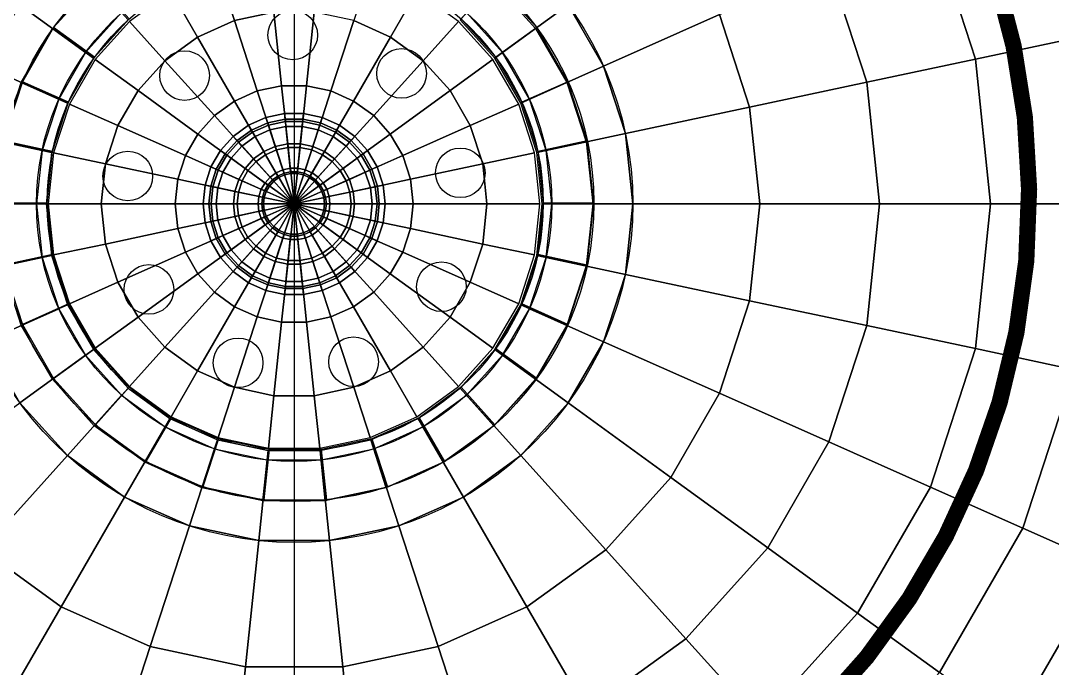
# Model space of a CAD drawing. Extents: x -180 to 300, y -124 to 240.
# Drawn here: x 57.13 to 69.85, y 47.69 to 55.68 of the extents above; entities that cross this region are included whole.
import ezdxf

# ---------------------------------------------------------------- set-up
doc = ezdxf.new("R2010")
doc.units = 0
doc.header["$MEASUREMENT"] = 0
for name, color, linetype in [('DOME', 254, 'CONTINUOUS'), ('GROUNDS', 3, 'CONTINUOUS'), ('STATUE', 130, 'CONTINUOUS'), ('TOP2', 130, 'CONTINUOUS')]:
    doc.layers.add(name, color=color, linetype=linetype)

msp = doc.modelspace()

# ---------------------------------------------------------------- linework, layer by layer
at = {"layer": 'DOME'}
for points, const_width, elevation in [([(60.182, 70.928, 437.256304), (60.342, 70.93, 437.256304)], 0.7, 29.25), ([(60.182, 70.928, 437.256304), (60.342, 70.93, 437.256304)], 0.4, 27.5), ([(60.182, 70.928, 437.256304), (60.342, 70.93, 437.256304)], 0.4, 17.5), ([(60.21, 69.415, 437.256304), (60.356, 69.417, 437.256304)], 0.4, 17.5), ([(70.007, 64.381, 39073.796587), (70.008, 64.38, 39073.796587)], 0.1, 38.342), ([(60.5, 56.593, 13880708272.900311), (60.5, 56.593, 13880708272.900311)], 0.3, 59.996)]:
    msp.add_lwpolyline(points, format="xyb", dxfattribs=dict(at, const_width=const_width, elevation=elevation))
at = {"layer": 'DOME', "elevation": 27.5}
msp.add_lwpolyline([(60.182, 70.928, 437.256304), (60.342, 70.93, 437.256304)], format="xyb", dxfattribs=at)
at = {"layer": 'DOME', "color": 7, "const_width": 0.2, "elevation": 17.5}
msp.add_lwpolyline([(60.334, 62.584, 437.256304), (60.417, 62.585, 437.256304)], format="xyb", dxfattribs=at)
at = {"layer": 'DOME'}
for centre, radius in [((60.5, 53.418, 53.194), 4.175), ((60.514, 53.429, 59.996), 3.68), ((60.514, 53.429, 54.312), 3.68), ((60.5, 53.418, 53.194), 3.175), ((60.514, 53.429, 55), 3.057), ((60.483, 55.501, 55.2), 0.306), ((61.825, 55.027, 55.2), 0.306), ((59.151, 55.001, 55.2), 0.306), ((58.451, 53.762, 55.2), 0.306), ((62.549, 53.801, 55.2), 0.306), ((58.712, 52.363, 55.2), 0.306), ((62.315, 52.397, 55.2), 0.306), ((59.811, 51.458, 55.2), 0.306), ((61.234, 51.472, 55.2), 0.306)]:
    msp.add_circle(centre, radius, dxfattribs=at)
msp.add_point((60.5, 53.418, 11), dxfattribs=at)
at = {"layer": 'DOME', "linetype": 'Continuous'}
for points in [[(40.368, 43.72, 17.5), (80.632, 43.429, 17.5), (80.632, 63.116, 17.5), (40.368, 63.406, 17.5)], [(71.205, 55.693, 47.916), (70.117, 55.462, 49.25), (69.482, 57.417, 49.25), (70.498, 57.869, 47.916)], [(70.117, 55.462, 49.25), (68.897, 55.202, 50.458), (68.342, 56.909, 50.458), (69.482, 57.417, 49.25)], [(68.897, 55.202, 50.458), (67.558, 54.918, 51.525), (67.091, 56.352, 51.525), (68.342, 56.909, 50.458)], [(65.744, 55.752, 52.441), (64.314, 55.116, 53.194), (63.878, 55.872, 53.194), (65.144, 56.791, 52.441)], [(57.706, 56.521, 54.312), (58.375, 55.777, 54.312), (57.931, 55.284, 54.312), (57.122, 55.872, 54.312)], [(63.878, 55.872, 54.312), (63.069, 55.284, 54.312), (62.625, 55.777, 54.312), (63.294, 56.521, 54.312)], [(67.558, 54.918, 51.525), (66.114, 54.611, 52.441), (65.744, 55.752, 52.441), (67.091, 56.352, 51.525)], [(58.027, 55.214, 59.308), (57.523, 55.58, 59.996), (58.038, 56.152, 59.996), (58.454, 55.689, 59.308)], [(58.468, 55.701, 55), (58.051, 56.163, 54.312), (57.537, 55.592, 54.312), (58.04, 55.226, 55)], [(62.546, 55.689, 59.308), (62.962, 56.152, 59.996), (63.477, 55.58, 59.996), (62.973, 55.214, 59.308)], [(62.987, 55.226, 55), (63.491, 55.592, 54.312), (62.976, 56.163, 54.312), (62.559, 55.701, 55)], [(57.122, 55.872, 53.194), (57.931, 55.284, 53.194), (57.599, 54.709, 53.194), (56.686, 55.116, 53.194)], [(64.314, 55.116, 53.194), (63.401, 54.709, 53.194), (63.069, 55.284, 53.194), (63.878, 55.872, 53.194)], [(66.114, 54.611, 52.441), (64.584, 54.286, 53.194), (64.314, 55.116, 53.194), (65.744, 55.752, 52.441)], [(57.707, 54.661, 59.308), (57.138, 54.914, 59.996), (57.523, 55.58, 59.996), (58.027, 55.214, 59.308)], [(58.04, 55.226, 55), (57.537, 55.592, 54.312), (57.152, 54.925, 54.312), (57.721, 54.672, 55)], [(62.973, 55.214, 59.308), (63.477, 55.58, 59.996), (63.862, 54.914, 59.996), (63.293, 54.661, 59.308)], [(63.306, 54.672, 55), (63.875, 54.925, 54.312), (63.491, 55.592, 54.312), (62.987, 55.226, 55)], [(70.332, 53.418, 49.25), (69.084, 53.418, 50.458), (68.897, 55.202, 50.458), (70.117, 55.462, 49.25)], [(69.084, 53.418, 50.458), (67.715, 53.418, 51.525), (67.558, 54.918, 51.525), (68.897, 55.202, 50.458)], [(56.686, 55.116, 53.194), (57.599, 54.709, 53.194), (57.394, 54.078, 53.194), (56.416, 54.286, 53.194)], [(64.584, 54.286, 53.194), (63.606, 54.078, 53.194), (63.401, 54.709, 53.194), (64.314, 55.116, 53.194)], [(57.51, 54.053, 59.308), (56.901, 54.183, 59.996), (57.138, 54.914, 59.996), (57.707, 54.661, 59.308)], [(57.721, 54.672, 55), (57.152, 54.925, 54.312), (56.914, 54.194, 54.312), (57.523, 54.064, 55)], [(63.293, 54.661, 59.308), (63.862, 54.914, 59.996), (64.099, 54.183, 59.996), (63.49, 54.053, 59.308)], [(63.504, 54.064, 55), (64.113, 54.194, 54.312), (63.875, 54.925, 54.312), (63.306, 54.672, 55)], [(67.715, 53.418, 51.525), (66.24, 53.418, 52.441), (66.114, 54.611, 52.441), (67.558, 54.918, 51.525)], [(66.24, 53.418, 52.441), (64.675, 53.418, 53.194), (64.584, 54.286, 53.194), (66.114, 54.611, 52.441)], [(56.416, 54.286, 53.194), (57.394, 54.078, 53.194), (57.325, 53.418, 53.194), (56.325, 53.418, 53.194)], [(57.443, 53.418, 59.308), (56.82, 53.418, 59.996), (56.901, 54.183, 59.996), (57.51, 54.053, 59.308)], [(57.523, 54.064, 55), (56.914, 54.194, 54.312), (56.834, 53.429, 54.312), (57.457, 53.429, 55)], [(63.49, 54.053, 59.308), (64.099, 54.183, 59.996), (64.18, 53.418, 59.996), (63.557, 53.418, 59.308)], [(63.571, 53.429, 55), (64.193, 53.429, 54.312), (64.113, 54.194, 54.312), (63.504, 54.064, 55)], [(64.675, 53.418, 53.194), (63.675, 53.418, 53.194), (63.606, 54.078, 53.194), (64.584, 54.286, 53.194)], [(56.325, 53.418, 53.194), (57.325, 53.418, 53.194), (57.394, 52.757, 53.194), (56.416, 52.549, 53.194)], [(57.51, 52.782, 59.308), (56.901, 52.653, 59.996), (56.82, 53.418, 59.996), (57.443, 53.418, 59.308)], [(57.457, 53.429, 55), (56.834, 53.429, 54.312), (56.914, 52.664, 54.312), (57.523, 52.793, 55)], [(63.557, 53.418, 59.308), (64.18, 53.418, 59.996), (64.099, 52.653, 59.996), (63.49, 52.782, 59.308)], [(63.504, 52.793, 55), (64.113, 52.664, 54.312), (64.193, 53.429, 54.312), (63.571, 53.429, 55)], [(64.584, 52.549, 53.194), (63.606, 52.757, 53.194), (63.675, 53.418, 53.194), (64.675, 53.418, 53.194)], [(66.114, 52.224, 52.441), (64.584, 52.549, 53.194), (64.675, 53.418, 53.194), (66.24, 53.418, 52.441)], [(67.558, 51.917, 51.525), (66.114, 52.224, 52.441), (66.24, 53.418, 52.441), (67.715, 53.418, 51.525)], [(68.897, 51.633, 50.458), (67.558, 51.917, 51.525), (67.715, 53.418, 51.525), (69.084, 53.418, 50.458)], [(70.117, 51.373, 49.25), (68.897, 51.633, 50.458), (69.084, 53.418, 50.458), (70.332, 53.418, 49.25)], [(57.707, 52.174, 59.308), (57.138, 51.921, 59.996), (56.901, 52.653, 59.996), (57.51, 52.782, 59.308)], [(57.523, 52.793, 55), (56.914, 52.664, 54.312), (57.152, 51.932, 54.312), (57.721, 52.185, 55)], [(63.49, 52.782, 59.308), (64.099, 52.653, 59.996), (63.862, 51.921, 59.996), (63.293, 52.174, 59.308)], [(63.306, 52.185, 55), (63.875, 51.932, 54.312), (64.113, 52.664, 54.312), (63.504, 52.793, 55)], [(56.416, 52.549, 53.194), (57.394, 52.757, 53.194), (57.599, 52.126, 53.194), (56.686, 51.719, 53.194)], [(64.314, 51.719, 53.194), (63.401, 52.126, 53.194), (63.606, 52.757, 53.194), (64.584, 52.549, 53.194)], [(65.744, 51.083, 52.441), (64.314, 51.719, 53.194), (64.584, 52.549, 53.194), (66.114, 52.224, 52.441)], [(58.027, 51.621, 59.308), (57.523, 51.255, 59.996), (57.138, 51.921, 59.996), (57.707, 52.174, 59.308)], [(57.721, 52.185, 55), (57.152, 51.932, 54.312), (57.537, 51.266, 54.312), (58.04, 51.632, 55)], [(63.293, 52.174, 59.308), (63.862, 51.921, 59.996), (63.477, 51.255, 59.996), (62.973, 51.621, 59.308)], [(62.987, 51.632, 55), (63.491, 51.266, 54.312), (63.875, 51.932, 54.312), (63.306, 52.185, 55)], [(67.091, 50.483, 51.525), (65.744, 51.083, 52.441), (66.114, 52.224, 52.441), (67.558, 51.917, 51.525)], [(56.686, 51.719, 53.194), (57.599, 52.126, 53.194), (57.931, 51.551, 53.194), (57.122, 50.963, 53.194)], [(63.878, 50.963, 53.194), (63.069, 51.551, 53.194), (63.401, 52.126, 53.194), (64.314, 51.719, 53.194)], [(68.342, 49.926, 50.458), (67.091, 50.483, 51.525), (67.558, 51.917, 51.525), (68.897, 51.633, 50.458)], [(58.04, 51.632, 55), (57.537, 51.266, 54.312), (58.051, 50.694, 54.312), (58.468, 51.157, 55)], [(62.559, 51.157, 55), (62.976, 50.694, 54.312), (63.491, 51.266, 54.312), (62.987, 51.632, 55)], [(65.144, 50.044, 52.441), (63.878, 50.963, 53.194), (64.314, 51.719, 53.194), (65.744, 51.083, 52.441)], [(69.482, 49.419, 49.25), (68.342, 49.926, 50.458), (68.897, 51.633, 50.458), (70.117, 51.373, 49.25)], [(57.122, 50.963, 54.312), (57.931, 51.551, 54.312), (58.375, 51.058, 54.312), (57.706, 50.315, 54.312)], [(58.454, 51.146, 59.308), (58.038, 50.683, 59.996), (57.523, 51.255, 59.996), (58.027, 51.621, 59.308)], [(62.973, 51.621, 59.308), (63.477, 51.255, 59.996), (62.962, 50.683, 59.996), (62.546, 51.146, 59.308)], [(63.294, 50.315, 54.312), (62.625, 51.058, 54.312), (63.069, 51.551, 54.312), (63.878, 50.963, 54.312)], [(70.498, 48.966, 47.916), (69.482, 49.419, 49.25), (70.117, 51.373, 49.25), (71.205, 51.142, 47.916)], [(58.971, 50.77, 59.308), (58.66, 50.231, 59.996), (58.038, 50.683, 59.996), (58.454, 51.146, 59.308)], [(58.468, 51.157, 55), (58.051, 50.694, 54.312), (58.674, 50.242, 54.312), (58.985, 50.781, 55)], [(62.546, 51.146, 59.308), (62.962, 50.683, 59.996), (62.34, 50.231, 59.996), (62.029, 50.77, 59.308)], [(62.042, 50.781, 55), (62.354, 50.242, 54.312), (62.976, 50.694, 54.312), (62.559, 51.157, 55)], [(57.706, 50.315, 54.312), (58.375, 51.058, 54.312), (58.912, 50.668, 54.312), (58.412, 49.802, 54.312)], [(62.588, 49.802, 54.312), (62.088, 50.668, 54.312), (62.625, 51.058, 54.312), (63.294, 50.315, 54.312)], [(66.337, 49.177, 51.525), (65.144, 50.044, 52.441), (65.744, 51.083, 52.441), (67.091, 50.483, 51.525)], [(55.856, 50.044, 52.441), (57.122, 50.963, 53.194), (57.706, 50.315, 53.194), (56.659, 49.152, 52.441)], [(64.341, 49.152, 52.441), (63.294, 50.315, 53.194), (63.878, 50.963, 53.194), (65.144, 50.044, 52.441)], [(59.555, 50.51, 59.308), (59.363, 49.918, 59.996), (58.66, 50.231, 59.996), (58.971, 50.77, 59.308)], [(58.985, 50.781, 55), (58.674, 50.242, 54.312), (59.377, 49.929, 54.312), (59.569, 50.521, 55)], [(62.029, 50.77, 59.308), (62.34, 50.231, 59.996), (61.637, 49.918, 59.996), (61.445, 50.51, 59.308)], [(61.458, 50.521, 55), (61.651, 49.929, 54.312), (62.354, 50.242, 54.312), (62.042, 50.781, 55)], [(58.412, 49.802, 54.312), (58.912, 50.668, 54.312), (59.519, 50.398, 54.312), (59.21, 49.447, 54.312)], [(61.79, 49.447, 54.312), (61.481, 50.398, 54.312), (62.088, 50.668, 54.312), (62.588, 49.802, 54.312)], [(60.18, 50.377, 59.308), (60.115, 49.758, 59.996), (59.363, 49.918, 59.996), (59.555, 50.51, 59.308)], [(59.569, 50.521, 55), (59.377, 49.929, 54.312), (60.129, 49.769, 54.312), (60.194, 50.388, 55)], [(61.445, 50.51, 59.308), (61.637, 49.918, 59.996), (60.885, 49.758, 59.996), (60.82, 50.377, 59.308)], [(60.833, 50.388, 55), (60.898, 49.769, 54.312), (61.651, 49.929, 54.312), (61.458, 50.521, 55)], [(67.445, 48.372, 50.458), (66.337, 49.177, 51.525), (67.091, 50.483, 51.525), (68.342, 49.926, 50.458)], [(59.21, 49.447, 54.312), (59.519, 50.398, 54.312), (60.168, 50.26, 54.312), (60.064, 49.265, 54.312)], [(60.82, 50.377, 59.308), (60.885, 49.758, 59.996), (60.115, 49.758, 59.996), (60.18, 50.377, 59.308)], [(60.194, 50.388, 55), (60.129, 49.769, 54.312), (60.898, 49.769, 54.312), (60.833, 50.388, 55)], [(60.936, 49.265, 54.312), (60.832, 50.26, 54.312), (61.481, 50.398, 54.312), (61.79, 49.447, 54.312)], [(56.659, 49.152, 52.441), (57.706, 50.315, 53.194), (58.412, 49.802, 53.194), (57.63, 48.447, 52.441)], [(60.064, 49.265, 54.312), (60.168, 50.26, 54.312), (60.832, 50.26, 54.312), (60.936, 49.265, 54.312)], [(63.37, 48.447, 52.441), (62.588, 49.802, 53.194), (63.294, 50.315, 53.194), (64.341, 49.152, 52.441)], [(65.328, 48.056, 51.525), (64.341, 49.152, 52.441), (65.144, 50.044, 52.441), (66.337, 49.177, 51.525)], [(68.454, 47.638, 49.25), (67.445, 48.372, 50.458), (68.342, 49.926, 50.458), (69.482, 49.419, 49.25)], [(57.63, 48.447, 52.441), (58.412, 49.802, 53.194), (59.21, 49.447, 53.194), (58.726, 47.959, 52.441)], [(62.274, 47.959, 52.441), (61.79, 49.447, 53.194), (62.588, 49.802, 53.194), (63.37, 48.447, 52.441)], [(58.726, 47.959, 52.441), (59.21, 49.447, 53.194), (60.064, 49.265, 53.194), (59.9, 47.709, 52.441)], [(61.1, 47.709, 52.441), (60.936, 49.265, 53.194), (61.79, 49.447, 53.194), (62.274, 47.959, 52.441)], [(69.354, 46.985, 47.916), (68.454, 47.638, 49.25), (69.482, 49.419, 49.25), (70.498, 48.966, 47.916)], [(59.9, 47.709, 52.441), (60.064, 49.265, 53.194), (60.936, 49.265, 53.194), (61.1, 47.709, 52.441)], [(55.672, 48.056, 51.525), (56.659, 49.152, 52.441), (57.63, 48.447, 52.441), (56.892, 47.169, 51.525)], [(64.108, 47.169, 51.525), (63.37, 48.447, 52.441), (64.341, 49.152, 52.441), (65.328, 48.056, 51.525)], [(66.244, 47.038, 50.458), (65.328, 48.056, 51.525), (66.337, 49.177, 51.525), (67.445, 48.372, 50.458)], [(70.133, 46.419, 46.472), (69.354, 46.985, 47.916), (70.498, 48.966, 47.916), (71.378, 48.575, 46.472)], [(56.892, 47.169, 51.525), (57.63, 48.447, 52.441), (58.726, 47.959, 52.441), (58.27, 46.556, 51.525)], [(62.73, 46.556, 51.525), (62.274, 47.959, 52.441), (63.37, 48.447, 52.441), (64.108, 47.169, 51.525)], [(67.079, 46.111, 49.25), (66.244, 47.038, 50.458), (67.445, 48.372, 50.458), (68.454, 47.638, 49.25)], [(58.27, 46.556, 51.525), (58.726, 47.959, 52.441), (59.9, 47.709, 52.441), (59.746, 46.242, 51.525)], [(61.254, 46.242, 51.525), (61.1, 47.709, 52.441), (62.274, 47.959, 52.441), (62.73, 46.556, 51.525)], [(64.792, 45.983, 50.458), (64.108, 47.169, 51.525), (65.328, 48.056, 51.525), (66.244, 47.038, 50.458)], [(59.746, 46.242, 51.525), (59.9, 47.709, 52.441), (61.1, 47.709, 52.441), (61.254, 46.242, 51.525)]]:
    msp.add_3dface(points, dxfattribs=at)
at = {"layer": 'GROUNDS'}
msp.add_point((60.5, 53.418, 11), dxfattribs=at)
at = {"layer": 'GROUNDS', "linetype": 'Continuous'}
msp.add_3dface([(-180, 240, -6), (-180, -120, -6), (300, -120, -6), (300, 240, -6)], dxfattribs=at)
at = {"layer": 'STATUE', "linetype": 'Continuous'}
for points in [[(60.252, 55.782, 61.108), (60.183, 56.431, 60.5), (59.564, 56.299, 60.5), (59.765, 55.678, 61.108)], [(59.765, 55.678, 61.108), (59.564, 56.299, 60.5), (58.985, 56.041, 60.5), (59.311, 55.476, 61.108)], [(61.689, 55.476, 61.108), (62.015, 56.041, 60.5), (61.436, 56.299, 60.5), (61.235, 55.678, 61.108)], [(59.311, 55.476, 61.108), (58.985, 56.041, 60.5), (58.473, 55.669, 60.5), (58.909, 55.184, 61.108)], [(62.091, 55.184, 61.108), (62.527, 55.669, 60.5), (62.015, 56.041, 60.5), (61.689, 55.476, 61.108)], [(60.347, 54.875, 62.097), (60.252, 55.782, 61.108), (59.765, 55.678, 61.108), (60.047, 54.811, 62.097)], [(60.653, 54.875, 62.097), (60.748, 55.782, 61.108), (60.252, 55.782, 61.108), (60.347, 54.875, 62.097)], [(60.953, 54.811, 62.097), (61.235, 55.678, 61.108), (60.748, 55.782, 61.108), (60.653, 54.875, 62.097)], [(58.909, 55.184, 61.108), (58.473, 55.669, 60.5), (58.049, 55.198, 60.5), (58.577, 54.815, 61.108)], [(60.047, 54.811, 62.097), (59.765, 55.678, 61.108), (59.311, 55.476, 61.108), (59.767, 54.687, 62.097)], [(61.233, 54.687, 62.097), (61.689, 55.476, 61.108), (61.235, 55.678, 61.108), (60.953, 54.811, 62.097)], [(62.423, 54.815, 61.108), (62.951, 55.198, 60.5), (62.527, 55.669, 60.5), (62.091, 55.184, 61.108)], [(59.767, 54.687, 62.097), (59.311, 55.476, 61.108), (58.909, 55.184, 61.108), (59.519, 54.507, 62.097)], [(61.481, 54.507, 62.097), (62.091, 55.184, 61.108), (61.689, 55.476, 61.108), (61.233, 54.687, 62.097)], [(58.577, 54.815, 61.108), (58.049, 55.198, 60.5), (57.732, 54.65, 60.5), (58.328, 54.384, 61.108)], [(59.519, 54.507, 62.097), (58.909, 55.184, 61.108), (58.577, 54.815, 61.108), (59.314, 54.279, 62.097)], [(61.686, 54.279, 62.097), (62.423, 54.815, 61.108), (62.091, 55.184, 61.108), (61.481, 54.507, 62.097)], [(62.672, 54.384, 61.108), (63.268, 54.65, 60.5), (62.951, 55.198, 60.5), (62.423, 54.815, 61.108)], [(59.314, 54.279, 62.097), (58.577, 54.815, 61.108), (58.328, 54.384, 61.108), (59.161, 54.014, 62.097)], [(60.184, 54.391, 62.75), (60.047, 54.811, 62.097), (59.767, 54.687, 62.097), (59.988, 54.304, 62.75)], [(60.393, 54.435, 62.75), (60.347, 54.875, 62.097), (60.047, 54.811, 62.097), (60.184, 54.391, 62.75)], [(60.607, 54.435, 62.75), (60.653, 54.875, 62.097), (60.347, 54.875, 62.097), (60.393, 54.435, 62.75)], [(60.816, 54.391, 62.75), (60.953, 54.811, 62.097), (60.653, 54.875, 62.097), (60.607, 54.435, 62.75)], [(61.012, 54.304, 62.75), (61.233, 54.687, 62.097), (60.953, 54.811, 62.097), (60.816, 54.391, 62.75)], [(61.839, 54.014, 62.097), (62.672, 54.384, 61.108), (62.423, 54.815, 61.108), (61.686, 54.279, 62.097)], [(59.988, 54.304, 62.75), (59.767, 54.687, 62.097), (59.519, 54.507, 62.097), (59.815, 54.178, 62.75)], [(61.185, 54.178, 62.75), (61.481, 54.507, 62.097), (61.233, 54.687, 62.097), (61.012, 54.304, 62.75)], [(58.328, 54.384, 61.108), (57.732, 54.65, 60.5), (57.537, 54.047, 60.5), (58.175, 53.912, 61.108)], [(62.825, 53.912, 61.108), (63.463, 54.047, 60.5), (63.268, 54.65, 60.5), (62.672, 54.384, 61.108)], [(59.815, 54.178, 62.75), (59.519, 54.507, 62.097), (59.314, 54.279, 62.097), (59.672, 54.019, 62.75)], [(60.269, 54.127, 68.601), (60.153, 54.484, 66.233), (59.939, 54.389, 66.233), (60.127, 54.064, 68.601)], [(60.153, 54.484, 66.233), (60.176, 54.416, 64.837), (59.975, 54.327, 64.837), (59.939, 54.389, 66.233)], [(60.422, 54.16, 68.601), (60.383, 54.533, 66.233), (60.153, 54.484, 66.233), (60.269, 54.127, 68.601)], [(60.383, 54.533, 66.233), (60.39, 54.462, 64.837), (60.176, 54.416, 64.837), (60.153, 54.484, 66.233)], [(60.39, 54.462, 64.837), (60.427, 54.115, 64.441), (60.283, 54.085, 64.441), (60.176, 54.416, 64.837)], [(60.4, 54.373, 63.087), (60.393, 54.435, 62.75), (60.184, 54.391, 62.75), (60.203, 54.331, 63.087)], [(60.578, 54.16, 68.601), (60.617, 54.533, 66.233), (60.383, 54.533, 66.233), (60.422, 54.16, 68.601)], [(60.617, 54.533, 66.233), (60.61, 54.462, 64.837), (60.39, 54.462, 64.837), (60.383, 54.533, 66.233)], [(60.61, 54.462, 64.837), (60.573, 54.115, 64.441), (60.427, 54.115, 64.441), (60.39, 54.462, 64.837)], [(60.6, 54.373, 63.087), (60.607, 54.435, 62.75), (60.393, 54.435, 62.75), (60.4, 54.373, 63.087)], [(60.824, 54.416, 64.837), (60.717, 54.085, 64.441), (60.573, 54.115, 64.441), (60.61, 54.462, 64.837)], [(60.731, 54.127, 68.601), (60.847, 54.484, 66.233), (60.617, 54.533, 66.233), (60.578, 54.16, 68.601)], [(60.797, 54.331, 63.087), (60.816, 54.391, 62.75), (60.607, 54.435, 62.75), (60.6, 54.373, 63.087)], [(60.847, 54.484, 66.233), (60.824, 54.416, 64.837), (60.61, 54.462, 64.837), (60.617, 54.533, 66.233)], [(60.873, 54.064, 68.601), (61.061, 54.389, 66.233), (60.847, 54.484, 66.233), (60.731, 54.127, 68.601)], [(61.061, 54.389, 66.233), (61.025, 54.327, 64.837), (60.824, 54.416, 64.837), (60.847, 54.484, 66.233)], [(61.328, 54.019, 62.75), (61.686, 54.279, 62.097), (61.481, 54.507, 62.097), (61.185, 54.178, 62.75)], [(59.161, 54.014, 62.097), (58.328, 54.384, 61.108), (58.175, 53.912, 61.108), (59.066, 53.722, 62.097)], [(60.127, 54.064, 68.601), (59.939, 54.389, 66.233), (59.75, 54.251, 66.233), (60.001, 53.972, 68.601)], [(59.939, 54.389, 66.233), (59.975, 54.327, 64.837), (59.797, 54.198, 64.837), (59.75, 54.251, 66.233)], [(59.975, 54.327, 64.837), (60.149, 54.025, 64.441), (60.031, 53.939, 64.441), (59.797, 54.198, 64.837)], [(60.02, 54.25, 63.087), (59.988, 54.304, 62.75), (59.815, 54.178, 62.75), (59.857, 54.132, 63.087)], [(60.176, 54.416, 64.837), (60.283, 54.085, 64.441), (60.149, 54.025, 64.441), (59.975, 54.327, 64.837)], [(60.203, 54.331, 63.087), (60.184, 54.391, 62.75), (59.988, 54.304, 62.75), (60.02, 54.25, 63.087)], [(60.377, 53.796, 63.789), (60.203, 54.331, 63.087), (60.02, 54.25, 63.087), (60.301, 53.762, 63.789)], [(60.458, 53.813, 63.789), (60.4, 54.373, 63.087), (60.203, 54.331, 63.087), (60.377, 53.796, 63.789)], [(60.542, 53.813, 63.789), (60.6, 54.373, 63.087), (60.4, 54.373, 63.087), (60.458, 53.813, 63.789)], [(60.623, 53.796, 63.789), (60.797, 54.331, 63.087), (60.6, 54.373, 63.087), (60.542, 53.813, 63.789)], [(60.699, 53.762, 63.789), (60.98, 54.25, 63.087), (60.797, 54.331, 63.087), (60.623, 53.796, 63.789)], [(61.025, 54.327, 64.837), (60.851, 54.025, 64.441), (60.717, 54.085, 64.441), (60.824, 54.416, 64.837)], [(60.98, 54.25, 63.087), (61.012, 54.304, 62.75), (60.816, 54.391, 62.75), (60.797, 54.331, 63.087)], [(61.203, 54.198, 64.837), (60.969, 53.939, 64.441), (60.851, 54.025, 64.441), (61.025, 54.327, 64.837)], [(60.999, 53.972, 68.601), (61.25, 54.251, 66.233), (61.061, 54.389, 66.233), (60.873, 54.064, 68.601)], [(61.143, 54.132, 63.087), (61.185, 54.178, 62.75), (61.012, 54.304, 62.75), (60.98, 54.25, 63.087)], [(61.25, 54.251, 66.233), (61.203, 54.198, 64.837), (61.025, 54.327, 64.837), (61.061, 54.389, 66.233)], [(61.934, 53.722, 62.097), (62.825, 53.912, 61.108), (62.672, 54.384, 61.108), (61.839, 54.014, 62.097)], [(59.672, 54.019, 62.75), (59.314, 54.279, 62.097), (59.161, 54.014, 62.097), (59.565, 53.834, 62.75)], [(60.001, 53.972, 68.601), (59.75, 54.251, 66.233), (59.593, 54.077, 66.233), (59.896, 53.856, 68.601)], [(59.75, 54.251, 66.233), (59.797, 54.198, 64.837), (59.65, 54.035, 64.837), (59.593, 54.077, 66.233)], [(59.797, 54.198, 64.837), (60.031, 53.939, 64.441), (59.932, 53.83, 64.441), (59.65, 54.035, 64.837)], [(59.857, 54.132, 63.087), (59.815, 54.178, 62.75), (59.672, 54.019, 62.75), (59.723, 53.982, 63.087)], [(60.301, 53.762, 63.789), (60.02, 54.25, 63.087), (59.857, 54.132, 63.087), (60.234, 53.713, 63.789)], [(60.766, 53.713, 63.789), (61.143, 54.132, 63.087), (60.98, 54.25, 63.087), (60.699, 53.762, 63.789)], [(61.35, 54.035, 64.837), (61.068, 53.83, 64.441), (60.969, 53.939, 64.441), (61.203, 54.198, 64.837)], [(61.104, 53.856, 68.601), (61.407, 54.077, 66.233), (61.25, 54.251, 66.233), (60.999, 53.972, 68.601)], [(61.277, 53.982, 63.087), (61.328, 54.019, 62.75), (61.185, 54.178, 62.75), (61.143, 54.132, 63.087)], [(61.407, 54.077, 66.233), (61.35, 54.035, 64.837), (61.203, 54.198, 64.837), (61.25, 54.251, 66.233)], [(61.435, 53.834, 62.75), (61.839, 54.014, 62.097), (61.686, 54.279, 62.097), (61.328, 54.019, 62.75)], [(58.175, 53.912, 61.108), (57.537, 54.047, 60.5), (57.47, 53.418, 60.5), (58.123, 53.418, 61.108)], [(59.896, 53.856, 68.601), (59.593, 54.077, 66.233), (59.475, 53.874, 66.233), (59.818, 53.721, 68.601)], [(59.593, 54.077, 66.233), (59.65, 54.035, 64.837), (59.541, 53.845, 64.837), (59.475, 53.874, 66.233)], [(60.234, 53.713, 63.789), (59.857, 54.132, 63.087), (59.723, 53.982, 63.087), (60.178, 53.651, 63.789)], [(60.312, 53.743, 69.187), (60.127, 54.064, 68.601), (60.001, 53.972, 68.601), (60.249, 53.697, 69.187)], [(60.384, 53.775, 69.187), (60.269, 54.127, 68.601), (60.127, 54.064, 68.601), (60.312, 53.743, 69.187)], [(60.283, 54.085, 64.441), (60.377, 53.796, 63.789), (60.301, 53.762, 63.789), (60.149, 54.025, 64.441)], [(60.461, 53.791, 69.187), (60.422, 54.16, 68.601), (60.269, 54.127, 68.601), (60.384, 53.775, 69.187)], [(60.427, 54.115, 64.441), (60.458, 53.813, 63.789), (60.377, 53.796, 63.789), (60.283, 54.085, 64.441)], [(60.539, 53.791, 69.187), (60.578, 54.16, 68.601), (60.422, 54.16, 68.601), (60.461, 53.791, 69.187)], [(60.573, 54.115, 64.441), (60.542, 53.813, 63.789), (60.458, 53.813, 63.789), (60.427, 54.115, 64.441)], [(60.616, 53.775, 69.187), (60.731, 54.127, 68.601), (60.578, 54.16, 68.601), (60.539, 53.791, 69.187)], [(60.717, 54.085, 64.441), (60.623, 53.796, 63.789), (60.542, 53.813, 63.789), (60.573, 54.115, 64.441)], [(60.688, 53.743, 69.187), (60.873, 54.064, 68.601), (60.731, 54.127, 68.601), (60.616, 53.775, 69.187)], [(60.851, 54.025, 64.441), (60.699, 53.762, 63.789), (60.623, 53.796, 63.789), (60.717, 54.085, 64.441)], [(60.751, 53.697, 69.187), (60.999, 53.972, 68.601), (60.873, 54.064, 68.601), (60.688, 53.743, 69.187)], [(60.822, 53.651, 63.789), (61.277, 53.982, 63.087), (61.143, 54.132, 63.087), (60.766, 53.713, 63.789)], [(61.182, 53.721, 68.601), (61.525, 53.874, 66.233), (61.407, 54.077, 66.233), (61.104, 53.856, 68.601)], [(61.525, 53.874, 66.233), (61.459, 53.845, 64.837), (61.35, 54.035, 64.837), (61.407, 54.077, 66.233)], [(62.877, 53.418, 61.108), (63.53, 53.418, 60.5), (63.463, 54.047, 60.5), (62.825, 53.912, 61.108)], [(59.066, 53.722, 62.097), (58.175, 53.912, 61.108), (58.123, 53.418, 61.108), (59.034, 53.418, 62.097)], [(59.565, 53.834, 62.75), (59.161, 54.014, 62.097), (59.066, 53.722, 62.097), (59.499, 53.63, 62.75)], [(59.65, 54.035, 64.837), (59.932, 53.83, 64.441), (59.859, 53.703, 64.441), (59.541, 53.845, 64.837)], [(59.723, 53.982, 63.087), (59.672, 54.019, 62.75), (59.565, 53.834, 62.75), (59.622, 53.808, 63.087)], [(60.178, 53.651, 63.789), (59.723, 53.982, 63.087), (59.622, 53.808, 63.087), (60.137, 53.579, 63.789)], [(60.249, 53.697, 69.187), (60.001, 53.972, 68.601), (59.896, 53.856, 68.601), (60.196, 53.638, 69.187)], [(60.031, 53.939, 64.441), (60.234, 53.713, 63.789), (60.178, 53.651, 63.789), (59.932, 53.83, 64.441)], [(60.149, 54.025, 64.441), (60.301, 53.762, 63.789), (60.234, 53.713, 63.789), (60.031, 53.939, 64.441)], [(60.969, 53.939, 64.441), (60.766, 53.713, 63.789), (60.699, 53.762, 63.789), (60.851, 54.025, 64.441)], [(60.804, 53.638, 69.187), (61.104, 53.856, 68.601), (60.999, 53.972, 68.601), (60.751, 53.697, 69.187)], [(61.068, 53.83, 64.441), (60.822, 53.651, 63.789), (60.766, 53.713, 63.789), (60.969, 53.939, 64.441)], [(60.863, 53.579, 63.789), (61.378, 53.808, 63.087), (61.277, 53.982, 63.087), (60.822, 53.651, 63.789)], [(61.459, 53.845, 64.837), (61.141, 53.703, 64.441), (61.068, 53.83, 64.441), (61.35, 54.035, 64.837)], [(61.378, 53.808, 63.087), (61.435, 53.834, 62.75), (61.328, 54.019, 62.75), (61.277, 53.982, 63.087)], [(61.501, 53.63, 62.75), (61.934, 53.722, 62.097), (61.839, 54.014, 62.097), (61.435, 53.834, 62.75)], [(61.966, 53.418, 62.097), (62.877, 53.418, 61.108), (62.825, 53.912, 61.108), (61.934, 53.722, 62.097)], [(59.818, 53.721, 68.601), (59.475, 53.874, 66.233), (59.403, 53.651, 66.233), (59.77, 53.573, 68.601)], [(59.475, 53.874, 66.233), (59.541, 53.845, 64.837), (59.473, 53.636, 64.837), (59.403, 53.651, 66.233)], [(59.541, 53.845, 64.837), (59.859, 53.703, 64.441), (59.814, 53.563, 64.441), (59.473, 53.636, 64.837)], [(59.622, 53.808, 63.087), (59.565, 53.834, 62.75), (59.499, 53.63, 62.75), (59.56, 53.617, 63.087)], [(60.137, 53.579, 63.789), (59.622, 53.808, 63.087), (59.56, 53.617, 63.087), (60.111, 53.5, 63.789)], [(60.196, 53.638, 69.187), (59.896, 53.856, 68.601), (59.818, 53.721, 68.601), (60.157, 53.57, 69.187)], [(59.932, 53.83, 64.441), (60.178, 53.651, 63.789), (60.137, 53.579, 63.789), (59.859, 53.703, 64.441)], [(60.5, 53.418, 70), (60.279, 53.801, 69.723), (60.204, 53.746, 69.723), (60.5, 53.418, 70)], [(60.279, 53.801, 69.723), (60.312, 53.743, 69.187), (60.249, 53.697, 69.187), (60.204, 53.746, 69.723)], [(60.5, 53.418, 70), (60.363, 53.838, 69.723), (60.279, 53.801, 69.723), (60.5, 53.418, 70)], [(60.363, 53.838, 69.723), (60.384, 53.775, 69.187), (60.312, 53.743, 69.187), (60.279, 53.801, 69.723)], [(60.5, 53.418, 70), (60.454, 53.858, 69.723), (60.363, 53.838, 69.723), (60.5, 53.418, 70)], [(60.454, 53.858, 69.723), (60.461, 53.791, 69.187), (60.384, 53.775, 69.187), (60.363, 53.838, 69.723)], [(60.5, 53.418, 70), (60.546, 53.858, 69.723), (60.454, 53.858, 69.723), (60.5, 53.418, 70)], [(60.546, 53.858, 69.723), (60.539, 53.791, 69.187), (60.461, 53.791, 69.187), (60.454, 53.858, 69.723)], [(60.5, 53.418, 70), (60.637, 53.838, 69.723), (60.546, 53.858, 69.723), (60.5, 53.418, 70)], [(60.5, 53.418, 70), (60.721, 53.801, 69.723), (60.637, 53.838, 69.723), (60.5, 53.418, 70)], [(60.5, 53.418, 70), (60.796, 53.746, 69.723), (60.721, 53.801, 69.723), (60.5, 53.418, 70)], [(60.637, 53.838, 69.723), (60.616, 53.775, 69.187), (60.539, 53.791, 69.187), (60.546, 53.858, 69.723)], [(60.721, 53.801, 69.723), (60.688, 53.743, 69.187), (60.616, 53.775, 69.187), (60.637, 53.838, 69.723)], [(60.796, 53.746, 69.723), (60.751, 53.697, 69.187), (60.688, 53.743, 69.187), (60.721, 53.801, 69.723)], [(60.843, 53.57, 69.187), (61.182, 53.721, 68.601), (61.104, 53.856, 68.601), (60.804, 53.638, 69.187)], [(61.141, 53.703, 64.441), (60.863, 53.579, 63.789), (60.822, 53.651, 63.789), (61.068, 53.83, 64.441)], [(60.889, 53.5, 63.789), (61.44, 53.617, 63.087), (61.378, 53.808, 63.087), (60.863, 53.579, 63.789)], [(61.527, 53.636, 64.837), (61.186, 53.563, 64.441), (61.141, 53.703, 64.441), (61.459, 53.845, 64.837)], [(61.23, 53.573, 68.601), (61.597, 53.651, 66.233), (61.525, 53.874, 66.233), (61.182, 53.721, 68.601)], [(61.44, 53.617, 63.087), (61.501, 53.63, 62.75), (61.435, 53.834, 62.75), (61.378, 53.808, 63.087)], [(61.597, 53.651, 66.233), (61.527, 53.636, 64.837), (61.459, 53.845, 64.837), (61.525, 53.874, 66.233)], [(59.499, 53.63, 62.75), (59.066, 53.722, 62.097), (59.034, 53.418, 62.097), (59.477, 53.418, 62.75)], [(60.157, 53.57, 69.187), (59.818, 53.721, 68.601), (59.77, 53.573, 68.601), (60.133, 53.496, 69.187)], [(59.859, 53.703, 64.441), (60.137, 53.579, 63.789), (60.111, 53.5, 63.789), (59.814, 53.563, 64.441)], [(60.5, 53.418, 70), (60.142, 53.678, 69.723), (60.096, 53.598, 69.723), (60.5, 53.418, 70)], [(60.142, 53.678, 69.723), (60.196, 53.638, 69.187), (60.157, 53.57, 69.187), (60.096, 53.598, 69.723)], [(60.5, 53.418, 70), (60.204, 53.746, 69.723), (60.142, 53.678, 69.723), (60.5, 53.418, 70)], [(60.204, 53.746, 69.723), (60.249, 53.697, 69.187), (60.196, 53.638, 69.187), (60.142, 53.678, 69.723)], [(60.5, 53.418, 70), (60.858, 53.678, 69.723), (60.796, 53.746, 69.723), (60.5, 53.418, 70)], [(60.5, 53.418, 70), (60.904, 53.598, 69.723), (60.858, 53.678, 69.723), (60.5, 53.418, 70)], [(60.858, 53.678, 69.723), (60.804, 53.638, 69.187), (60.751, 53.697, 69.187), (60.796, 53.746, 69.723)], [(60.904, 53.598, 69.723), (60.843, 53.57, 69.187), (60.804, 53.638, 69.187), (60.858, 53.678, 69.723)], [(60.867, 53.496, 69.187), (61.23, 53.573, 68.601), (61.182, 53.721, 68.601), (60.843, 53.57, 69.187)], [(61.186, 53.563, 64.441), (60.889, 53.5, 63.789), (60.863, 53.579, 63.789), (61.141, 53.703, 64.441)], [(61.523, 53.418, 62.75), (61.966, 53.418, 62.097), (61.934, 53.722, 62.097), (61.501, 53.63, 62.75)], [(59.77, 53.573, 68.601), (59.403, 53.651, 66.233), (59.378, 53.418, 66.233), (59.754, 53.418, 68.601)], [(59.403, 53.651, 66.233), (59.473, 53.636, 64.837), (59.45, 53.418, 64.837), (59.378, 53.418, 66.233)], [(59.473, 53.636, 64.837), (59.814, 53.563, 64.441), (59.798, 53.418, 64.441), (59.45, 53.418, 64.837)], [(59.56, 53.617, 63.087), (59.499, 53.63, 62.75), (59.477, 53.418, 62.75), (59.539, 53.418, 63.087)], [(60.111, 53.5, 63.789), (59.56, 53.617, 63.087), (59.539, 53.418, 63.087), (60.102, 53.418, 63.789)], [(60.133, 53.496, 69.187), (59.77, 53.573, 68.601), (59.754, 53.418, 68.601), (60.125, 53.418, 69.187)], [(59.814, 53.563, 64.441), (60.111, 53.5, 63.789), (60.102, 53.418, 63.789), (59.798, 53.418, 64.441)], [(60.5, 53.418, 70), (60.096, 53.598, 69.723), (60.067, 53.51, 69.723), (60.5, 53.418, 70)], [(60.096, 53.598, 69.723), (60.157, 53.57, 69.187), (60.133, 53.496, 69.187), (60.067, 53.51, 69.723)], [(60.5, 53.418, 70), (60.933, 53.51, 69.723), (60.904, 53.598, 69.723), (60.5, 53.418, 70)], [(60.933, 53.51, 69.723), (60.867, 53.496, 69.187), (60.843, 53.57, 69.187), (60.904, 53.598, 69.723)], [(60.875, 53.418, 69.187), (61.246, 53.418, 68.601), (61.23, 53.573, 68.601), (60.867, 53.496, 69.187)], [(60.898, 53.418, 63.789), (61.461, 53.418, 63.087), (61.44, 53.617, 63.087), (60.889, 53.5, 63.789)], [(61.202, 53.418, 64.441), (60.898, 53.418, 63.789), (60.889, 53.5, 63.789), (61.186, 53.563, 64.441)], [(61.55, 53.418, 64.837), (61.202, 53.418, 64.441), (61.186, 53.563, 64.441), (61.527, 53.636, 64.837)], [(61.246, 53.418, 68.601), (61.622, 53.418, 66.233), (61.597, 53.651, 66.233), (61.23, 53.573, 68.601)], [(61.461, 53.418, 63.087), (61.523, 53.418, 62.75), (61.501, 53.63, 62.75), (61.44, 53.617, 63.087)], [(61.622, 53.418, 66.233), (61.55, 53.418, 64.837), (61.527, 53.636, 64.837), (61.597, 53.651, 66.233)], [(58.123, 53.418, 61.108), (57.47, 53.418, 60.5), (57.537, 52.788, 60.5), (58.175, 52.923, 61.108)], [(59.034, 53.418, 62.097), (58.123, 53.418, 61.108), (58.175, 52.923, 61.108), (59.066, 53.113, 62.097)], [(59.477, 53.418, 62.75), (59.034, 53.418, 62.097), (59.066, 53.113, 62.097), (59.499, 53.205, 62.75)], [(59.754, 53.418, 68.601), (59.378, 53.418, 66.233), (59.403, 53.184, 66.233), (59.77, 53.262, 68.601)], [(59.378, 53.418, 66.233), (59.45, 53.418, 64.837), (59.473, 53.199, 64.837), (59.403, 53.184, 66.233)], [(59.45, 53.418, 64.837), (59.798, 53.418, 64.441), (59.814, 53.272, 64.441), (59.473, 53.199, 64.837)], [(59.539, 53.418, 63.087), (59.477, 53.418, 62.75), (59.499, 53.205, 62.75), (59.56, 53.218, 63.087)], [(60.102, 53.418, 63.789), (59.539, 53.418, 63.087), (59.56, 53.218, 63.087), (60.111, 53.335, 63.789)], [(60.125, 53.418, 69.187), (59.754, 53.418, 68.601), (59.77, 53.262, 68.601), (60.133, 53.34, 69.187)], [(59.798, 53.418, 64.441), (60.102, 53.418, 63.789), (60.111, 53.335, 63.789), (59.814, 53.272, 64.441)], [(60.5, 53.418, 70), (60.067, 53.51, 69.723), (60.058, 53.418, 69.723), (60.5, 53.418, 70)], [(60.067, 53.51, 69.723), (60.133, 53.496, 69.187), (60.125, 53.418, 69.187), (60.058, 53.418, 69.723)], [(60.5, 53.418, 70), (60.058, 53.418, 69.723), (60.067, 53.326, 69.723), (60.5, 53.418, 70)], [(60.058, 53.418, 69.723), (60.125, 53.418, 69.187), (60.133, 53.34, 69.187), (60.067, 53.326, 69.723)], [(60.5, 53.418, 70), (60.067, 53.326, 69.723), (60.096, 53.238, 69.723), (60.5, 53.418, 70)], [(60.5, 53.418, 70), (60.096, 53.238, 69.723), (60.142, 53.158, 69.723), (60.5, 53.418, 70)], [(60.5, 53.418, 70), (60.142, 53.158, 69.723), (60.204, 53.089, 69.723), (60.5, 53.418, 70)], [(60.5, 53.418, 70), (60.204, 53.089, 69.723), (60.279, 53.034, 69.723), (60.5, 53.418, 70)], [(60.5, 53.418, 70), (60.279, 53.034, 69.723), (60.363, 52.997, 69.723), (60.5, 53.418, 70)], [(60.5, 53.418, 70), (60.363, 52.997, 69.723), (60.454, 52.978, 69.723), (60.5, 53.418, 70)], [(60.5, 53.418, 70), (60.454, 52.978, 69.723), (60.546, 52.978, 69.723), (60.5, 53.418, 70)], [(60.5, 53.418, 70), (60.942, 53.418, 69.723), (60.933, 53.51, 69.723), (60.5, 53.418, 70)], [(60.5, 53.418, 70), (60.933, 53.326, 69.723), (60.942, 53.418, 69.723), (60.5, 53.418, 70)], [(60.5, 53.418, 70), (60.904, 53.238, 69.723), (60.933, 53.326, 69.723), (60.5, 53.418, 70)], [(60.5, 53.418, 70), (60.858, 53.158, 69.723), (60.904, 53.238, 69.723), (60.5, 53.418, 70)], [(60.5, 53.418, 70), (60.796, 53.089, 69.723), (60.858, 53.158, 69.723), (60.5, 53.418, 70)], [(60.5, 53.418, 70), (60.721, 53.034, 69.723), (60.796, 53.089, 69.723), (60.5, 53.418, 70)], [(60.5, 53.418, 70), (60.637, 52.997, 69.723), (60.721, 53.034, 69.723), (60.5, 53.418, 70)], [(60.5, 53.418, 70), (60.546, 52.978, 69.723), (60.637, 52.997, 69.723), (60.5, 53.418, 70)], [(60.942, 53.418, 69.723), (60.875, 53.418, 69.187), (60.867, 53.496, 69.187), (60.933, 53.51, 69.723)], [(60.933, 53.326, 69.723), (60.867, 53.34, 69.187), (60.875, 53.418, 69.187), (60.942, 53.418, 69.723)], [(60.867, 53.34, 69.187), (61.23, 53.262, 68.601), (61.246, 53.418, 68.601), (60.875, 53.418, 69.187)], [(61.186, 53.272, 64.441), (60.889, 53.335, 63.789), (60.898, 53.418, 63.789), (61.202, 53.418, 64.441)], [(60.889, 53.335, 63.789), (61.44, 53.218, 63.087), (61.461, 53.418, 63.087), (60.898, 53.418, 63.789)], [(61.527, 53.199, 64.837), (61.186, 53.272, 64.441), (61.202, 53.418, 64.441), (61.55, 53.418, 64.837)], [(61.23, 53.262, 68.601), (61.597, 53.184, 66.233), (61.622, 53.418, 66.233), (61.246, 53.418, 68.601)], [(61.44, 53.218, 63.087), (61.501, 53.205, 62.75), (61.523, 53.418, 62.75), (61.461, 53.418, 63.087)], [(61.501, 53.205, 62.75), (61.934, 53.113, 62.097), (61.966, 53.418, 62.097), (61.523, 53.418, 62.75)], [(61.597, 53.184, 66.233), (61.527, 53.199, 64.837), (61.55, 53.418, 64.837), (61.622, 53.418, 66.233)], [(61.934, 53.113, 62.097), (62.825, 52.923, 61.108), (62.877, 53.418, 61.108), (61.966, 53.418, 62.097)], [(62.825, 52.923, 61.108), (63.463, 52.788, 60.5), (63.53, 53.418, 60.5), (62.877, 53.418, 61.108)], [(60.111, 53.335, 63.789), (59.56, 53.218, 63.087), (59.622, 53.027, 63.087), (60.137, 53.256, 63.789)], [(60.133, 53.34, 69.187), (59.77, 53.262, 68.601), (59.818, 53.114, 68.601), (60.157, 53.265, 69.187)], [(59.814, 53.272, 64.441), (60.111, 53.335, 63.789), (60.137, 53.256, 63.789), (59.859, 53.132, 64.441)], [(60.067, 53.326, 69.723), (60.133, 53.34, 69.187), (60.157, 53.265, 69.187), (60.096, 53.238, 69.723)], [(60.904, 53.238, 69.723), (60.843, 53.265, 69.187), (60.867, 53.34, 69.187), (60.933, 53.326, 69.723)], [(60.843, 53.265, 69.187), (61.182, 53.114, 68.601), (61.23, 53.262, 68.601), (60.867, 53.34, 69.187)], [(61.141, 53.132, 64.441), (60.863, 53.256, 63.789), (60.889, 53.335, 63.789), (61.186, 53.272, 64.441)], [(60.863, 53.256, 63.789), (61.378, 53.027, 63.087), (61.44, 53.218, 63.087), (60.889, 53.335, 63.789)], [(59.499, 53.205, 62.75), (59.066, 53.113, 62.097), (59.161, 52.821, 62.097), (59.565, 53.001, 62.75)], [(59.77, 53.262, 68.601), (59.403, 53.184, 66.233), (59.475, 52.961, 66.233), (59.818, 53.114, 68.601)], [(59.403, 53.184, 66.233), (59.473, 53.199, 64.837), (59.541, 52.99, 64.837), (59.475, 52.961, 66.233)], [(59.473, 53.199, 64.837), (59.814, 53.272, 64.441), (59.859, 53.132, 64.441), (59.541, 52.99, 64.837)], [(59.56, 53.218, 63.087), (59.499, 53.205, 62.75), (59.565, 53.001, 62.75), (59.622, 53.027, 63.087)], [(60.137, 53.256, 63.789), (59.622, 53.027, 63.087), (59.723, 52.853, 63.087), (60.178, 53.184, 63.789)], [(60.178, 53.184, 63.789), (59.723, 52.853, 63.087), (59.857, 52.704, 63.087), (60.234, 53.122, 63.789)], [(60.157, 53.265, 69.187), (59.818, 53.114, 68.601), (59.896, 52.979, 68.601), (60.196, 53.197, 69.187)], [(59.859, 53.132, 64.441), (60.137, 53.256, 63.789), (60.178, 53.184, 63.789), (59.932, 53.005, 64.441)], [(60.196, 53.197, 69.187), (59.896, 52.979, 68.601), (60.001, 52.863, 68.601), (60.249, 53.139, 69.187)], [(59.932, 53.005, 64.441), (60.178, 53.184, 63.789), (60.234, 53.122, 63.789), (60.031, 52.896, 64.441)], [(60.096, 53.238, 69.723), (60.157, 53.265, 69.187), (60.196, 53.197, 69.187), (60.142, 53.158, 69.723)], [(60.142, 53.158, 69.723), (60.196, 53.197, 69.187), (60.249, 53.139, 69.187), (60.204, 53.089, 69.723)], [(60.796, 53.089, 69.723), (60.751, 53.139, 69.187), (60.804, 53.197, 69.187), (60.858, 53.158, 69.723)], [(60.751, 53.139, 69.187), (60.999, 52.863, 68.601), (61.104, 52.979, 68.601), (60.804, 53.197, 69.187)], [(60.969, 52.896, 64.441), (60.766, 53.122, 63.789), (60.822, 53.184, 63.789), (61.068, 53.005, 64.441)], [(60.766, 53.122, 63.789), (61.143, 52.704, 63.087), (61.277, 52.853, 63.087), (60.822, 53.184, 63.789)], [(60.858, 53.158, 69.723), (60.804, 53.197, 69.187), (60.843, 53.265, 69.187), (60.904, 53.238, 69.723)], [(60.804, 53.197, 69.187), (61.104, 52.979, 68.601), (61.182, 53.114, 68.601), (60.843, 53.265, 69.187)], [(61.068, 53.005, 64.441), (60.822, 53.184, 63.789), (60.863, 53.256, 63.789), (61.141, 53.132, 64.441)], [(60.822, 53.184, 63.789), (61.277, 52.853, 63.087), (61.378, 53.027, 63.087), (60.863, 53.256, 63.789)], [(61.459, 52.99, 64.837), (61.141, 53.132, 64.441), (61.186, 53.272, 64.441), (61.527, 53.199, 64.837)], [(61.182, 53.114, 68.601), (61.525, 52.961, 66.233), (61.597, 53.184, 66.233), (61.23, 53.262, 68.601)], [(61.378, 53.027, 63.087), (61.435, 53.001, 62.75), (61.501, 53.205, 62.75), (61.44, 53.218, 63.087)], [(61.435, 53.001, 62.75), (61.839, 52.821, 62.097), (61.934, 53.113, 62.097), (61.501, 53.205, 62.75)], [(61.525, 52.961, 66.233), (61.459, 52.99, 64.837), (61.527, 53.199, 64.837), (61.597, 53.184, 66.233)], [(59.066, 53.113, 62.097), (58.175, 52.923, 61.108), (58.328, 52.451, 61.108), (59.161, 52.821, 62.097)], [(59.818, 53.114, 68.601), (59.475, 52.961, 66.233), (59.593, 52.758, 66.233), (59.896, 52.979, 68.601)], [(59.541, 52.99, 64.837), (59.859, 53.132, 64.441), (59.932, 53.005, 64.441), (59.65, 52.8, 64.837)], [(59.622, 53.027, 63.087), (59.565, 53.001, 62.75), (59.672, 52.816, 62.75), (59.723, 52.853, 63.087)], [(60.234, 53.122, 63.789), (59.857, 52.704, 63.087), (60.02, 52.586, 63.087), (60.301, 53.073, 63.789)], [(60.249, 53.139, 69.187), (60.001, 52.863, 68.601), (60.127, 52.771, 68.601), (60.312, 53.093, 69.187)], [(60.301, 53.073, 63.789), (60.02, 52.586, 63.087), (60.203, 52.504, 63.087), (60.377, 53.039, 63.789)], [(60.031, 52.896, 64.441), (60.234, 53.122, 63.789), (60.301, 53.073, 63.789), (60.149, 52.81, 64.441)], [(60.312, 53.093, 69.187), (60.127, 52.771, 68.601), (60.269, 52.708, 68.601), (60.384, 53.061, 69.187)], [(60.149, 52.81, 64.441), (60.301, 53.073, 63.789), (60.377, 53.039, 63.789), (60.283, 52.75, 64.441)], [(60.377, 53.039, 63.789), (60.203, 52.504, 63.087), (60.4, 52.462, 63.087), (60.458, 53.022, 63.789)], [(60.204, 53.089, 69.723), (60.249, 53.139, 69.187), (60.312, 53.093, 69.187), (60.279, 53.034, 69.723)], [(60.384, 53.061, 69.187), (60.269, 52.708, 68.601), (60.422, 52.675, 68.601), (60.461, 53.044, 69.187)], [(60.279, 53.034, 69.723), (60.312, 53.093, 69.187), (60.384, 53.061, 69.187), (60.363, 52.997, 69.723)], [(60.283, 52.75, 64.441), (60.377, 53.039, 63.789), (60.458, 53.022, 63.789), (60.427, 52.72, 64.441)], [(60.363, 52.997, 69.723), (60.384, 53.061, 69.187), (60.461, 53.044, 69.187), (60.454, 52.978, 69.723)], [(60.458, 53.022, 63.789), (60.4, 52.462, 63.087), (60.6, 52.462, 63.087), (60.542, 53.022, 63.789)], [(60.461, 53.044, 69.187), (60.422, 52.675, 68.601), (60.578, 52.675, 68.601), (60.539, 53.044, 69.187)], [(60.427, 52.72, 64.441), (60.458, 53.022, 63.789), (60.542, 53.022, 63.789), (60.573, 52.72, 64.441)], [(60.454, 52.978, 69.723), (60.461, 53.044, 69.187), (60.539, 53.044, 69.187), (60.546, 52.978, 69.723)], [(60.546, 52.978, 69.723), (60.539, 53.044, 69.187), (60.616, 53.061, 69.187), (60.637, 52.997, 69.723)], [(60.539, 53.044, 69.187), (60.578, 52.675, 68.601), (60.731, 52.708, 68.601), (60.616, 53.061, 69.187)], [(60.573, 52.72, 64.441), (60.542, 53.022, 63.789), (60.623, 53.039, 63.789), (60.717, 52.75, 64.441)], [(60.542, 53.022, 63.789), (60.6, 52.462, 63.087), (60.797, 52.504, 63.087), (60.623, 53.039, 63.789)], [(60.637, 52.997, 69.723), (60.616, 53.061, 69.187), (60.688, 53.093, 69.187), (60.721, 53.034, 69.723)], [(60.616, 53.061, 69.187), (60.731, 52.708, 68.601), (60.873, 52.771, 68.601), (60.688, 53.093, 69.187)], [(60.717, 52.75, 64.441), (60.623, 53.039, 63.789), (60.699, 53.073, 63.789), (60.851, 52.81, 64.441)], [(60.623, 53.039, 63.789), (60.797, 52.504, 63.087), (60.98, 52.586, 63.087), (60.699, 53.073, 63.789)], [(60.721, 53.034, 69.723), (60.688, 53.093, 69.187), (60.751, 53.139, 69.187), (60.796, 53.089, 69.723)], [(60.688, 53.093, 69.187), (60.873, 52.771, 68.601), (60.999, 52.863, 68.601), (60.751, 53.139, 69.187)], [(60.851, 52.81, 64.441), (60.699, 53.073, 63.789), (60.766, 53.122, 63.789), (60.969, 52.896, 64.441)], [(60.699, 53.073, 63.789), (60.98, 52.586, 63.087), (61.143, 52.704, 63.087), (60.766, 53.122, 63.789)], [(61.35, 52.8, 64.837), (61.068, 53.005, 64.441), (61.141, 53.132, 64.441), (61.459, 52.99, 64.837)], [(61.104, 52.979, 68.601), (61.407, 52.758, 66.233), (61.525, 52.961, 66.233), (61.182, 53.114, 68.601)], [(61.277, 52.853, 63.087), (61.328, 52.816, 62.75), (61.435, 53.001, 62.75), (61.378, 53.027, 63.087)], [(61.839, 52.821, 62.097), (62.672, 52.451, 61.108), (62.825, 52.923, 61.108), (61.934, 53.113, 62.097)], [(58.175, 52.923, 61.108), (57.537, 52.788, 60.5), (57.732, 52.185, 60.5), (58.328, 52.451, 61.108)], [(59.565, 53.001, 62.75), (59.161, 52.821, 62.097), (59.314, 52.556, 62.097), (59.672, 52.816, 62.75)], [(59.475, 52.961, 66.233), (59.541, 52.99, 64.837), (59.65, 52.8, 64.837), (59.593, 52.758, 66.233)], [(59.896, 52.979, 68.601), (59.593, 52.758, 66.233), (59.75, 52.584, 66.233), (60.001, 52.863, 68.601)], [(59.65, 52.8, 64.837), (59.932, 53.005, 64.441), (60.031, 52.896, 64.441), (59.797, 52.637, 64.837)], [(59.797, 52.637, 64.837), (60.031, 52.896, 64.441), (60.149, 52.81, 64.441), (59.975, 52.508, 64.837)], [(61.025, 52.508, 64.837), (60.851, 52.81, 64.441), (60.969, 52.896, 64.441), (61.203, 52.637, 64.837)], [(61.203, 52.637, 64.837), (60.969, 52.896, 64.441), (61.068, 53.005, 64.441), (61.35, 52.8, 64.837)], [(60.999, 52.863, 68.601), (61.25, 52.584, 66.233), (61.407, 52.758, 66.233), (61.104, 52.979, 68.601)], [(61.328, 52.816, 62.75), (61.686, 52.556, 62.097), (61.839, 52.821, 62.097), (61.435, 53.001, 62.75)], [(61.407, 52.758, 66.233), (61.35, 52.8, 64.837), (61.459, 52.99, 64.837), (61.525, 52.961, 66.233)], [(62.672, 52.451, 61.108), (63.268, 52.185, 60.5), (63.463, 52.788, 60.5), (62.825, 52.923, 61.108)], [(59.161, 52.821, 62.097), (58.328, 52.451, 61.108), (58.577, 52.02, 61.108), (59.314, 52.556, 62.097)], [(59.672, 52.816, 62.75), (59.314, 52.556, 62.097), (59.519, 52.328, 62.097), (59.815, 52.657, 62.75)], [(59.593, 52.758, 66.233), (59.65, 52.8, 64.837), (59.797, 52.637, 64.837), (59.75, 52.584, 66.233)], [(59.723, 52.853, 63.087), (59.672, 52.816, 62.75), (59.815, 52.657, 62.75), (59.857, 52.704, 63.087)], [(60.001, 52.863, 68.601), (59.75, 52.584, 66.233), (59.939, 52.446, 66.233), (60.127, 52.771, 68.601)], [(60.127, 52.771, 68.601), (59.939, 52.446, 66.233), (60.153, 52.351, 66.233), (60.269, 52.708, 68.601)], [(59.975, 52.508, 64.837), (60.149, 52.81, 64.441), (60.283, 52.75, 64.441), (60.176, 52.419, 64.837)], [(60.824, 52.419, 64.837), (60.717, 52.75, 64.441), (60.851, 52.81, 64.441), (61.025, 52.508, 64.837)], [(60.731, 52.708, 68.601), (60.847, 52.351, 66.233), (61.061, 52.446, 66.233), (60.873, 52.771, 68.601)], [(60.873, 52.771, 68.601), (61.061, 52.446, 66.233), (61.25, 52.584, 66.233), (60.999, 52.863, 68.601)], [(61.143, 52.704, 63.087), (61.185, 52.657, 62.75), (61.328, 52.816, 62.75), (61.277, 52.853, 63.087)], [(61.185, 52.657, 62.75), (61.481, 52.328, 62.097), (61.686, 52.556, 62.097), (61.328, 52.816, 62.75)], [(61.25, 52.584, 66.233), (61.203, 52.637, 64.837), (61.35, 52.8, 64.837), (61.407, 52.758, 66.233)], [(61.686, 52.556, 62.097), (62.423, 52.02, 61.108), (62.672, 52.451, 61.108), (61.839, 52.821, 62.097)], [(59.815, 52.657, 62.75), (59.519, 52.328, 62.097), (59.767, 52.148, 62.097), (59.988, 52.531, 62.75)], [(59.857, 52.704, 63.087), (59.815, 52.657, 62.75), (59.988, 52.531, 62.75), (60.02, 52.586, 63.087)], [(60.269, 52.708, 68.601), (60.153, 52.351, 66.233), (60.383, 52.302, 66.233), (60.422, 52.675, 68.601)], [(60.176, 52.419, 64.837), (60.283, 52.75, 64.441), (60.427, 52.72, 64.441), (60.39, 52.373, 64.837)], [(60.422, 52.675, 68.601), (60.383, 52.302, 66.233), (60.617, 52.302, 66.233), (60.578, 52.675, 68.601)], [(60.39, 52.373, 64.837), (60.427, 52.72, 64.441), (60.573, 52.72, 64.441), (60.61, 52.373, 64.837)], [(60.61, 52.373, 64.837), (60.573, 52.72, 64.441), (60.717, 52.75, 64.441), (60.824, 52.419, 64.837)], [(60.578, 52.675, 68.601), (60.617, 52.302, 66.233), (60.847, 52.351, 66.233), (60.731, 52.708, 68.601)], [(60.98, 52.586, 63.087), (61.012, 52.531, 62.75), (61.185, 52.657, 62.75), (61.143, 52.704, 63.087)], [(61.012, 52.531, 62.75), (61.233, 52.148, 62.097), (61.481, 52.328, 62.097), (61.185, 52.657, 62.75)], [(59.314, 52.556, 62.097), (58.577, 52.02, 61.108), (58.909, 51.651, 61.108), (59.519, 52.328, 62.097)], [(59.75, 52.584, 66.233), (59.797, 52.637, 64.837), (59.975, 52.508, 64.837), (59.939, 52.446, 66.233)], [(59.988, 52.531, 62.75), (59.767, 52.148, 62.097), (60.047, 52.024, 62.097), (60.184, 52.444, 62.75)], [(60.02, 52.586, 63.087), (59.988, 52.531, 62.75), (60.184, 52.444, 62.75), (60.203, 52.504, 63.087)], [(60.797, 52.504, 63.087), (60.816, 52.444, 62.75), (61.012, 52.531, 62.75), (60.98, 52.586, 63.087)], [(60.816, 52.444, 62.75), (60.953, 52.024, 62.097), (61.233, 52.148, 62.097), (61.012, 52.531, 62.75)], [(61.061, 52.446, 66.233), (61.025, 52.508, 64.837), (61.203, 52.637, 64.837), (61.25, 52.584, 66.233)], [(61.481, 52.328, 62.097), (62.091, 51.651, 61.108), (62.423, 52.02, 61.108), (61.686, 52.556, 62.097)], [(58.328, 52.451, 61.108), (57.732, 52.185, 60.5), (58.049, 51.637, 60.5), (58.577, 52.02, 61.108)], [(59.939, 52.446, 66.233), (59.975, 52.508, 64.837), (60.176, 52.419, 64.837), (60.153, 52.351, 66.233)], [(60.184, 52.444, 62.75), (60.047, 52.024, 62.097), (60.347, 51.96, 62.097), (60.393, 52.4, 62.75)], [(60.153, 52.351, 66.233), (60.176, 52.419, 64.837), (60.39, 52.373, 64.837), (60.383, 52.302, 66.233)], [(60.203, 52.504, 63.087), (60.184, 52.444, 62.75), (60.393, 52.4, 62.75), (60.4, 52.462, 63.087)], [(60.393, 52.4, 62.75), (60.347, 51.96, 62.097), (60.653, 51.96, 62.097), (60.607, 52.4, 62.75)], [(60.4, 52.462, 63.087), (60.393, 52.4, 62.75), (60.607, 52.4, 62.75), (60.6, 52.462, 63.087)], [(60.6, 52.462, 63.087), (60.607, 52.4, 62.75), (60.816, 52.444, 62.75), (60.797, 52.504, 63.087)], [(60.607, 52.4, 62.75), (60.653, 51.96, 62.097), (60.953, 52.024, 62.097), (60.816, 52.444, 62.75)], [(60.617, 52.302, 66.233), (60.61, 52.373, 64.837), (60.824, 52.419, 64.837), (60.847, 52.351, 66.233)], [(60.847, 52.351, 66.233), (60.824, 52.419, 64.837), (61.025, 52.508, 64.837), (61.061, 52.446, 66.233)], [(62.423, 52.02, 61.108), (62.951, 51.637, 60.5), (63.268, 52.185, 60.5), (62.672, 52.451, 61.108)], [(59.519, 52.328, 62.097), (58.909, 51.651, 61.108), (59.311, 51.359, 61.108), (59.767, 52.148, 62.097)], [(60.383, 52.302, 66.233), (60.39, 52.373, 64.837), (60.61, 52.373, 64.837), (60.617, 52.302, 66.233)], [(61.233, 52.148, 62.097), (61.689, 51.359, 61.108), (62.091, 51.651, 61.108), (61.481, 52.328, 62.097)], [(59.767, 52.148, 62.097), (59.311, 51.359, 61.108), (59.765, 51.157, 61.108), (60.047, 52.024, 62.097)], [(60.953, 52.024, 62.097), (61.235, 51.157, 61.108), (61.689, 51.359, 61.108), (61.233, 52.148, 62.097)], [(58.577, 52.02, 61.108), (58.049, 51.637, 60.5), (58.473, 51.166, 60.5), (58.909, 51.651, 61.108)], [(60.047, 52.024, 62.097), (59.765, 51.157, 61.108), (60.252, 51.053, 61.108), (60.347, 51.96, 62.097)], [(60.653, 51.96, 62.097), (60.748, 51.053, 61.108), (61.235, 51.157, 61.108), (60.953, 52.024, 62.097)], [(62.091, 51.651, 61.108), (62.527, 51.166, 60.5), (62.951, 51.637, 60.5), (62.423, 52.02, 61.108)], [(60.347, 51.96, 62.097), (60.252, 51.053, 61.108), (60.748, 51.053, 61.108), (60.653, 51.96, 62.097)], [(58.909, 51.651, 61.108), (58.473, 51.166, 60.5), (58.985, 50.794, 60.5), (59.311, 51.359, 61.108)], [(61.689, 51.359, 61.108), (62.015, 50.794, 60.5), (62.527, 51.166, 60.5), (62.091, 51.651, 61.108)], [(59.311, 51.359, 61.108), (58.985, 50.794, 60.5), (59.564, 50.536, 60.5), (59.765, 51.157, 61.108)], [(61.235, 51.157, 61.108), (61.436, 50.536, 60.5), (62.015, 50.794, 60.5), (61.689, 51.359, 61.108)], [(59.765, 51.157, 61.108), (59.564, 50.536, 60.5), (60.183, 50.405, 60.5), (60.252, 51.053, 61.108)], [(60.748, 51.053, 61.108), (60.817, 50.405, 60.5), (61.436, 50.536, 60.5), (61.235, 51.157, 61.108)], [(60.252, 51.053, 61.108), (60.183, 50.405, 60.5), (60.817, 50.405, 60.5), (60.748, 51.053, 61.108)]]:
    msp.add_3dface(points, dxfattribs=at)
at = {"layer": 'TOP2', "linetype": 'Continuous'}
for points in [[(-54.991, 101.854, -6), (-54.991, -6.955, -6), (176.022, -6.955, -6), (176.022, 101.854, -6)], [(48.418, 32.277, 11.5), (48.418, 100.582, 11.5), (60.5, 100.582, 11.5), (60.5, 32.277, 11.5)], [(72.582, 32.277, 11.5), (72.582, 100.582, 11.5), (60.5, 100.582, 11.5), (60.5, 32.277, 11.5)]]:
    msp.add_3dface(points, dxfattribs=at)

doc.saveas('drawing.dxf')
